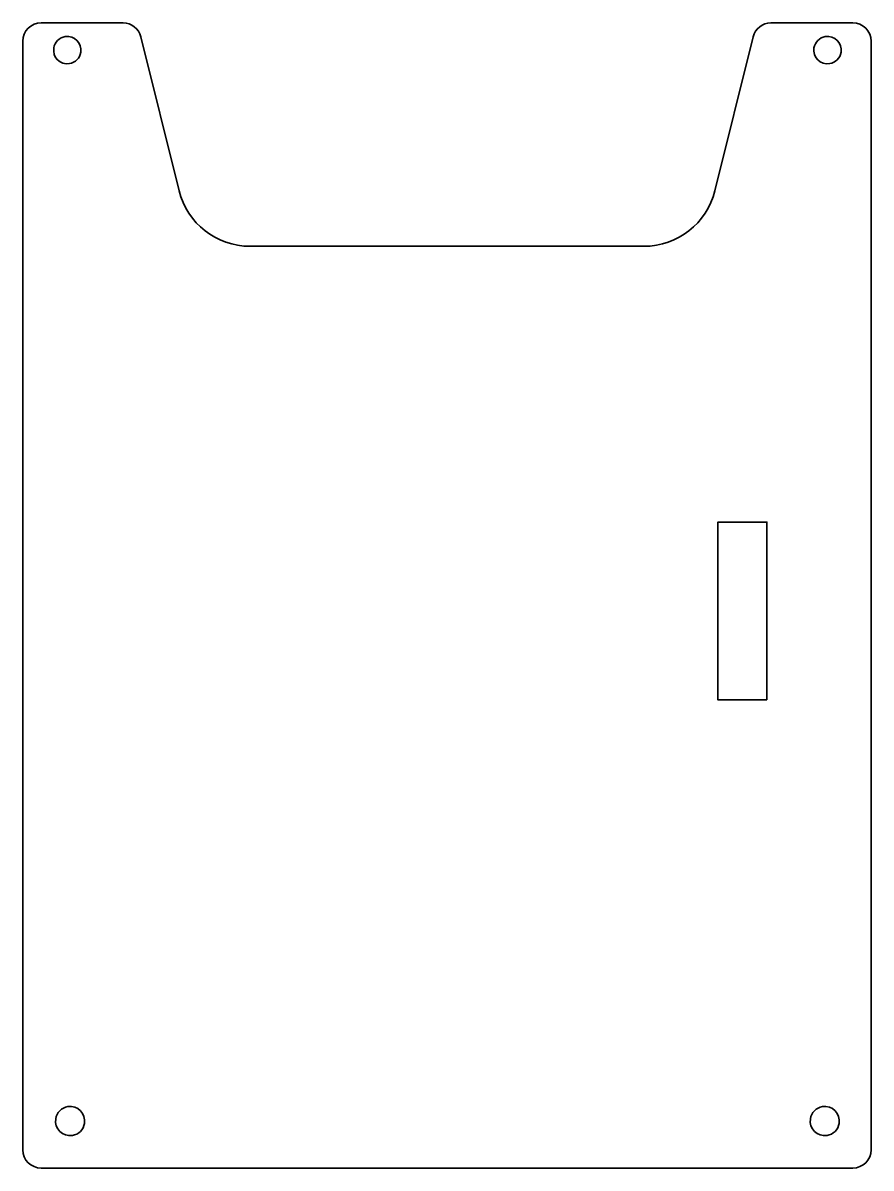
# Model space of a CAD drawing. Header units: millimetres. Extents: x 59 to 152, y -211 to -86.
import ezdxf

# ---------------------------------------------------------------- set-up
doc = ezdxf.new("R2010")
doc.units = ezdxf.units.MM
doc.header["$MEASUREMENT"] = 0
doc.layers.add('レイヤー 1', color=7, linetype='Continuous', lineweight=0)

msp = doc.modelspace()

# ---------------------------------------------------------------- linework, layer by layer
at = {"layer": 'レイヤー 1', "color": 18, "lineweight": 35, "true_color": 0x040000}
msp.add_lwpolyline([(140.16, -159.98), (134.79, -159.98), (134.79, -140.51), (140.16, -140.51)], close=True, dxfattribs=at)
for points, knots in [([(149.58, -85.83), (149.58, -85.83), (140.6, -85.83), (140.6, -85.83), (139.68, -85.83), (138.88, -86.46), (138.66, -87.35), (138.66, -87.35), (134.46, -104.23), (134.46, -104.23), (133.57, -107.79), (130.37, -110.3), (126.7, -110.3), (126.7, -110.3), (83.52, -110.3), (83.52, -110.3), (79.84, -110.3), (76.64, -107.79), (75.75, -104.23), (75.75, -104.23), (71.56, -87.35), (71.56, -87.35), (71.33, -86.46), (70.53, -85.83), (69.62, -85.83), (69.62, -85.83), (60.63, -85.83), (60.63, -85.83), (59.53, -85.83), (58.63, -86.73), (58.63, -87.83), (58.63, -87.83), (58.63, -209.27), (58.63, -209.27), (58.63, -210.37), (59.53, -211.26), (60.63, -211.26), (60.63, -211.26), (149.58, -211.26), (149.58, -211.26), (150.68, -211.26), (151.58, -210.37), (151.58, -209.27), (151.58, -209.27), (151.58, -87.83), (151.58, -87.83), (151.58, -86.73), (150.68, -85.83), (149.58, -85.83)], [0, 0, 0, 0, 1, 1, 1, 2, 2, 2, 3, 3, 3, 4, 4, 4, 5, 5, 5, 6, 6, 6, 7, 7, 7, 8, 8, 8, 9, 9, 9, 10, 10, 10, 11, 11, 11, 12, 12, 12, 13, 13, 13, 14, 14, 14, 15, 15, 15, 16, 16, 16, 16]), ([(63.26, -87.33), (64.28, -87.17), (65.14, -88.03), (64.98, -89.05), (64.89, -89.68), (64.37, -90.19), (63.74, -90.29), (62.72, -90.45), (61.86, -89.59), (62.02, -88.57), (62.12, -87.94), (62.63, -87.42), (63.26, -87.33)], [0, 0, 0, 0, 1, 1, 1, 2, 2, 2, 3, 3, 3, 4, 4, 4, 4]), ([(147.04, -90.29), (146.02, -90.45), (145.16, -89.59), (145.32, -88.57), (145.42, -87.94), (145.93, -87.42), (146.56, -87.33), (147.58, -87.17), (148.44, -88.03), (148.28, -89.05), (148.19, -89.68), (147.67, -90.19), (147.04, -90.29)], [0, 0, 0, 0, 1, 1, 1, 2, 2, 2, 3, 3, 3, 4, 4, 4, 4]), ([(64.06, -207.69), (62.98, -207.86), (62.06, -206.94), (62.23, -205.86), (62.33, -205.19), (62.88, -204.64), (63.55, -204.53), (64.64, -204.37), (65.55, -205.28), (65.39, -206.37), (65.28, -207.04), (64.73, -207.59), (64.06, -207.69)], [0, 0, 0, 0, 1, 1, 1, 2, 2, 2, 3, 3, 3, 4, 4, 4, 4]), ([(146.75, -207.69), (145.67, -207.86), (144.75, -206.94), (144.92, -205.86), (145.02, -205.19), (145.57, -204.64), (146.24, -204.53), (147.32, -204.37), (148.24, -205.28), (148.08, -206.37), (147.97, -207.04), (147.42, -207.59), (146.75, -207.69)], [0, 0, 0, 0, 1, 1, 1, 2, 2, 2, 3, 3, 3, 4, 4, 4, 4])]:
    msp.add_open_spline(points, degree=3, knots=knots, dxfattribs=at)

doc.saveas('drawing.dxf')
